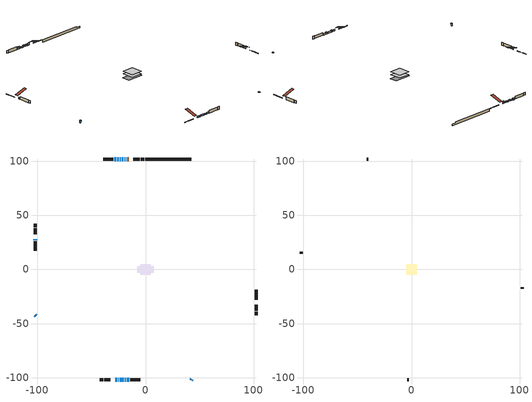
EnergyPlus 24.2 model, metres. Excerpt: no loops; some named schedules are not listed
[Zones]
conditioned space
 floor adiabatic (AdiabaticFloorConstruction): -5.07,-5.07 -5.07,5.07 5.07,5.07 5.07,-5.07 z0.31
 floor foundation (Slab1 construction): -7.43,-3.23 -7.43,3.23 7.43,3.23 7.43,-3.23 z-1.98
 wall outside (RimJoist1 construction): -1.23,102.3 -4.5,102.3 / -42.37,-102.3 -39.1,-102.3 / -102.3,42.37 -102.3,39.1 / 102.3,-42.37 102.3,-39.1 z0.31:0.61
 wall outside (RimJoist2 construction): -5.43,102.3 -11.15,102.3 / -38.17,-102.3 -32.45,-102.3 / -102.3,38.17 -102.3,32.45 / 102.3,-38.17 102.3,-32.45 z0.31:0.61
 wall outside (AdiabaticWallConstruction 1): -15.61,102.3 -16.7,102.3 z0.31:2.34
 wall outside (AdiabaticWallConstruction): -17.63,102.3 -18.22,102.3 / -25.17,-102.3 -24.58,-102.3 z0.31:1.28; -102.3,28 -102.3,27.17 / -22.73,102.3 -24,102.3 / -28,-102.3 -26.09,-102.3 / -23.65,-102.3 -20.31,-102.3 / -17.28,-102.3 -15.04,-102.3 z0.31:1.53; -19.14,102.3 -19.86,102.3 / -20.78,102.3 -21.8,102.3 z0.31:1.25; -24.92,102.3 -26.09,102.3 z0.31:0.97; -27.02,102.3 -29.05,102.3 z0.31:1.4; -19.38,-102.3 -18.21,-102.3 z0.31:1.2; 42.37,-102.3 42.88,-101.79 / -102.3,-42.37 -101.79,-42.88 z0.31:1.96
 wall outside (Wall1 construction): -29.98,102.3 -39.07,102.3 / -14.11,-102.3 -5.03,-102.3 / -102.3,26.24 -102.3,17.16 / 102.3,-27.99 102.3,-18.91 z0.31:2.75
 wall foundation (FoundationWall1 construction): -0.3,102.3,-1.98 -0.3,102.3,0.31 38.11,102.3,0.31 38.11,102.3,-0.78 42.37,102.3,-0.78 42.37,102.3,-1.98
 window (WindowConstruction 9): -17.63,102.3 -18.22,102.3 z0.31:1.28
 window (WindowConstruction 6): -102.3,27.99 -102.3,27.17 z0.31:1.53
 window (WindowConstruction 7): -19.14,102.3 -19.85,102.3 z0.31:1.25
 window (WindowConstruction 8): -20.78,102.3 -21.8,102.3 z0.31:1.25
 window (WindowConstruction 11): -22.73,102.3 -23.99,102.3 z0.31:1.53
 window (WindowConstruction 12): -24.92,102.3 -26.09,102.3 z0.31:0.97
 window (WindowConstruction 13): -27.99,-102.3 -26.09,-102.3 z0.31:1.53
 window (WindowConstruction 10): -25.17,-102.3 -24.58,-102.3 z0.31:1.28
 window (WindowConstruction): -23.65,-102.3 -20.31,-102.3 z0.31:1.53
 window (WindowConstruction 1): -27.02,102.3 -29.05,102.3 z0.31:1.4
 window (WindowConstruction 2): -19.38,-102.3 -18.21,-102.3 z0.31:1.2
 window (WindowConstruction 3): 42.37,-102.3 42.88,-101.79 z0.31:1.96
 window (WindowConstruction 4): -102.3,-42.37 -101.79,-42.88 z0.31:1.96
 window (WindowConstruction 5): -17.28,-102.3 -15.04,-102.3 z0.31:1.53
 door (Door): -15.61,102.3 -16.7,102.3 z0.31:2.34
 ceiling adiabatic (AdiabaticFloorConstruction): 5.07,-5.07 5.07,5.07 -5.07,5.07 -5.07,-5.07 z0.31
attic - vented
 floor to conditioned space (Floor1 construction Reversed): -5.07,-5.07 -5.07,5.07 5.07,5.07 5.07,-5.07 z2.75
 wall outside (Wall2 construction): -40,102.3 -41.44,102.3 / -4.1,-102.3 -2.65,-102.3 / -102.3,16.23 -102.3,14.78 / 102.3,-17.98 102.3,-16.53 z0.31:2.75
 roof outside (Roof1 construction): -14.68,102.3,2.75 -14.68,92.42,6.04 -12.08,92.42,6.04 -12.08,102.3,2.75; -28.92,-102.3,2.75 -28.92,-92.42,6.04 -31.53,-92.42,6.04 -31.53,-102.3,2.75; -102.3,28.92,2.75 -92.42,28.92,6.04 -92.42,31.53,6.04 -102.3,31.53,2.75; 102.3,-28.92,2.75 92.42,-28.92,6.04 92.42,-31.53,6.04 102.3,-31.53,2.75
shading: -18.36,102.3 -17.48,102.3 -17.48,102.91 -18.36,102.91 z1.43; -20,102.3 -18.99,102.3 -18.99,102.91 -20,102.91 z1.4; -21.95,102.3 -20.63,102.3 -20.63,103.52 -21.95,103.52 z1.4; -26.24,102.3 -24.77,102.3 -24.77,104.74 -26.24,104.74 z1.12; -24.43,-102.3 -25.32,-102.3 -25.32,-103.52 -24.43,-103.52 z1.43; -29.2,102.3 -26.87,102.3 -26.87,103.52 -29.2,103.52 z1.55; -18.06,-102.3 -19.53,-102.3 -19.53,-103.52 -18.06,-103.52 z1.35; 42.98,-101.69 42.27,-102.4 43.13,-103.26 43.84,-102.55 z2.11; -101.69,-42.98 -102.4,-42.27 -103.26,-43.13 -102.55,-43.84 z2.11
[Building]
Building 1: Terrain=Suburbs
[Site:Location]
Charlottetown AP_PE: Latitude {deg}=46.29; Longitude {deg}=-63.12; Time Zone {hr}=-4; Elevation {m}=48; Keep Site Location Information=Yes
[Site:GroundTemperature:Shallow]
1.81207, -0.126142, -0.281361, 0.638419, 4.33082, 8.00603, 11.1922, 13.2106, 13.3821, 11.7405, 8.63552, 5.07305
[Site:WaterMainsTemperature]
Calculation Method=Schedule; Temperature Schedule=mains temperature schedule
[Material] Roughness=Rough; Thermal Absorptance=0.9
Name | Thickness {m} | Conductivity {W/m-K} | Density {kg/m3} | Specific Heat {J/kg-K} | Solar Absorptance | Visible Absorptance
asphalt or fiberglass shingles | 0.00635 | 0.162714 | 1121.4 | 1465.45 | 0.4 | 0.4
ceiling stud and cavity | 0.1397 | 0.079977 | 65.682 | 1177.47 | 0.7 | 0.7
concrete 4.0 in. | 0.1016 | 1.803125 | 2242.8 | 837.4 | 0.7 | 0.7
concrete 8.0 in. | 0.2032 | 1.803125 | 2242.8 | 837.4 | 0.7 | 0.7
door material | 0.04445 | 0.053851 | 512.64 | 1214.23 | 0.7 | 0.7
exterior vertical ins | 0.00677175 | 0.029427 | 32.04 | 1214.23 | 0.7 | 0.7
floor covering | 0.0127 | 0.0433444 | 54.468 | 1339.84 | 0.6 | 0.6
floor rigid ins; wall rigid ins | 0.512978 | 0.029427 | 32.04 | 1214.23 | 0.7 | 0.7
floor stud and cavity | 0.1397 | 1.75129 | 37.0049 | 1207.88 | 0.7 | 0.7
furniture material conditioned space 1 | 0.1524 | 0.115458 | 640.8 | 1214.23 | 0.6 | 0.6
gypsum board | 0.0127 | 0.160291 | 801 | 837.4 | 0.6 | 0.6
gypsum board 1 | 0.0127 | 0.160291 | 801 | 837.4 | 0.7 | 0.7
osb sheathing 0.5 in. | 0.0127 | 0.115458 | 512.64 | 1214.23 | 0.7 | 0.7
osb sheathing 0.75 in. | 0.01905 | 0.115458 | 512.64 | 1214.23 | 0.7 | 0.7
osb sheathing 2.0 in. | 0.0508 | 0.115458 | 512.64 | 1214.23 | 0.7 | 0.7
rim joist rigid ins | 0.051816 | 0.029427 | 32.04 | 1214.23 | 0.7 | 0.7
rim joist stud and cavity | 0.0508 | 0.0407728 | 125.044 | 1163.47 | 0.6 | 0.6
rim joist stud and cavity 1 | 0.0508 | 0.177588 | 50.32683 | 1063.81 | 0.6 | 0.6
slab rigid ins | 0.000517642 | 0.029427 | 32.04 | 1214.23 | 0.7 | 0.7
wall stud and cavity | 0.1397 | 0.0917207 | 139.0536 | 1170.24 | 0.7 | 0.7
wall stud and cavity 1 | 0.0889 | 6.9971 | 50.32683 | 1063.81 | 0.6 | 0.6
wall stud and cavity 2 | 0.0889 | 0.380278 | 52.3479 | 1209.89 | 0.7 | 0.7
wall stud and cavity 3 | 0.0889 | 0.391764 | 83.0341 | 1211.67 | 0.7 | 0.7
wood siding | 0.0254 | 0.102417 | 544.68 | 1172.36 | 0.4 | 0.4
wood siding 1 | 0.00254 | 0.102417 | 544.68 | 1172.36 | 0.4 | 0.4
wood siding 2; wood siding 3; wood siding 4 | 0.0254 | 0.102417 | 544.68 | 1172.36 | 0.7 | 0.7
[WindowMaterial:SimpleGlazingSystem]
Name | U-Factor {W/m2-K} | Solar Heat Gain Coefficient
WindowMaterial | 2.14174 | 0.47
WindowMaterial 1 | 2.25019 | 0.4
WindowMaterial 10 | 3.01672 | 0.5
WindowMaterial 2 | 2.25246 | 0.4
WindowMaterial 3 | 2.96278 | 0.57
WindowMaterial 4 | 2.13606 | 0.47
WindowMaterial 5 | 2.21215 | 0.42
WindowMaterial 6 | 2.98209 | 0.53
WindowMaterial 7 | 2.95937 | 0.57
WindowMaterial 8 | 3.03659 | 0.46
WindowMaterial 9 | 2.98038 | 0.61
[Construction]
AdiabaticFloorConstruction: floor stud and cavity, floor rigid ins, osb sheathing 0.75 in., floor covering
AdiabaticWallConstruction: wood siding 3, wall rigid ins, wall stud and cavity 2, gypsum board
AdiabaticWallConstruction 1: wood siding 4, wall rigid ins, wall stud and cavity 2, gypsum board
Door: door material
Floor1 construction Reversed: gypsum board, ceiling stud and cavity
FoundationWall1 construction: concrete 8.0 in., gypsum board 1
furniture construction conditioned space 1: furniture material conditioned space 1
PartitionWallConstruction: gypsum board, wall stud and cavity 3, gypsum board
RimJoist1 construction: wood siding 2, rim joist rigid ins, osb sheathing 2.0 in., rim joist stud and cavity
RimJoist2 construction: wood siding 2, rim joist stud and cavity 1
Roof1 construction: asphalt or fiberglass shingles
Slab1 construction: slab rigid ins, concrete 4.0 in.
Wall1 construction: wood siding, osb sheathing 0.5 in., wall stud and cavity, gypsum board
Wall2 construction: wood siding 1, wall stud and cavity 1
WindowConstruction: WindowMaterial
WindowConstruction 1: WindowMaterial 1
WindowConstruction 10: WindowMaterial 9
WindowConstruction 11; WindowConstruction 12; WindowConstruction 13: WindowMaterial 10
WindowConstruction 2: WindowMaterial 2
WindowConstruction 3; WindowConstruction 4: WindowMaterial 3
WindowConstruction 5: WindowMaterial 4
WindowConstruction 6: WindowMaterial 5
WindowConstruction 7: WindowMaterial 6
WindowConstruction 8: WindowMaterial 7
WindowConstruction 9: WindowMaterial 8
[Zone] Multiplier=1; Part of Total Floor Area=Yes
Name | Volume {m3}
attic - vented | 54.9016
conditioned space | 496.1
[Space]
Name | Zone | Volume {m3}
attic - vented 1 | attic - vented | 54.9016
conditioned space 1 | conditioned space | 496.1
[ZoneInfiltration:EffectiveLeakageArea]
infil attic - vented 1: Zone or Space=attic - vented 1; Schedule=Always On Discrete; Effective Air Leakage Area {cm2}=3680.96; Stack Coefficient=0.000398425; Wind Coefficient=1.34863e-05
[ZoneMixing]
whole house fan mix: Zone or Space=attic - vented; Schedule=Always On Continuous; Design Flow Rate Calculation Method=Flow/Zone; Design Flow Rate {m3/s}=0; Source Zone or Space=conditioned space
[SurfaceProperty:ExposedFoundationPerimeter]
Slab1: Exposed Perimeter Calculation Method=TotalExposedPerimeter; Total Exposed Perimeter {m}=42.672
[InternalMass] Zone or ZoneList=conditioned space; Space or SpaceList=conditioned space 1
Name | Construction | Surface Area {m2}
furniture mass conditioned space 1 | furniture construction conditioned space 1 | 79.6001
partition wall mass | PartitionWallConstruction | 199
[Lights]
interior lighting: Zone or ZoneList or Space or SpaceList=conditioned space 1; Schedule=interior lighting schedule; Design Level Calculation Method=LightingLevel; Lighting Level {W}=343.2; Return Air Fraction=0; Fraction Radiant=0.6; Fraction Visible=0.2; Fraction Replaceable=1
[People]
occupants: Zone or ZoneList or Space or SpaceList=conditioned space 1; Number of People Schedule=occupants schedule; Number of People Calculation Method=People; Number of People=3; Fraction Radiant=0.314171; Sensible Heat Fraction=0.56303; Activity Level Schedule=occupants activity schedule; Carbon Dioxide Generation Rate {m3/s-W}=0; Enable ASHRAE 55 Comfort Warnings=No; Mean Radiant Temperature Calculation Type=EnclosureAveraged
[ElectricEquipment] Zone or ZoneList or Space or SpaceList=conditioned space 1; Design Level Calculation Method=EquipmentLevel
Name | Schedule | Design Level {W} | Fraction Latent | Fraction Radiant | Fraction Lost
clothes dryer | clothes dryer schedule | 140.772 | 0.015 | 0.081 | 0.85
clothes washer | clothes washer schedule | 32.1985 | 0.03 | 0.162 | 0.7
cooking range | cooking range schedule | 215.147 | 0.08 | 0.432 | 0.2
dishwasher | dishwasher schedule | 66.8632 | 0.3 | 0.18 | 0.4
fridge | fridge schedule | 72.9452 | 0 | 0.6 | 0
mech vent bath fan 0 | mech vent bath fan 0 schedule | 25.1 | 0 | 0 | 1
mech vent bath fan 1 | mech vent bath fan 1 schedule | 25.1 | 0 | 0 | 1
mech vent house fan | mech vent house fan schedule | 0 | 0 | 0 | 1
mech vent house fan cfis | mech vent house fan cfis schedule | 0 | 0 | 0 | 0
misc plug loads | misc plug loads schedule | 494.7 | 0.045 | 0.513 | 0.1
whole house fan | Always On Discrete | 0 | 0 | 0 | 1
[OtherEquipment] Zone or ZoneList or Space or SpaceList=conditioned space 1; Design Level Calculation Method=EquipmentLevel
Name | Fuel Type | Schedule | Design Level {W} | Fraction Latent | Fraction Radiant | Fraction Lost
clothes dryer 1 | Electricity | clothes dryer schedule | 0 | 0.015 | 0.081 | 0.85
cooking range 1 | Electricity | cooking range schedule | 0 | 0.08 | 0.432 | 0.2
general water use latent | None | general water use schedule | 62.594 | 1 | 0 | 0
general water use sensible | None | general water use schedule | -61.6891 | 0 | 0.6 | 0
mech vent house fan latent load | None | Always On Discrete | 0 | 1 | 0 | 0
mech vent house fan sensible load | None | Always On Discrete | 0 | 0 | 0 | 0
water heater energy adjustment1 | FuelOilNo2 | Always On Discrete | 0.01 | 0 | 0 | 1
[ZoneInfiltration:DesignFlowRate] Zone or ZoneList or Space or SpaceList=conditioned space 1; Schedule=Always On Discrete; Design Flow Rate Calculation Method=Flow/Zone; Design Flow Rate {m3/s}=0
infil flow; natural vent flow; whole house fan flow
[Foundation:Kiva]
Foundation Kiva 1: Initial Indoor Air Temperature {C}=18; Wall Height Above Grade {m}=0.309982; Wall Depth Below Slab {m}=0.2032; Custom Block Material Name 1=exterior vertical ins; Custom Block Depth 1 {m}=2.28999; Custom Block X Position 1 {m}=0.2159; Custom Block Z Position 1 {m}=0
[Foundation:Kiva:Settings]
Soil Conductivity {W/m-K}=0.849921; Soil Density {kg/m3}=1842.3; Soil Specific Heat {J/kg-K}=418.7; Ground Solar Absorptivity=0.9; Ground Thermal Absorptivity=0.9; Ground Surface Roughness {m}=0.03; Far-Field Width {m}=40; Deep-Ground Boundary Condition=ZeroFlux; Deep-Ground Depth {m}=40; Minimum Cell Dimension {m}=0.2; Maximum Cell Growth Coefficient=3; Simulation Timestep=Timestep
[Exterior:Lights]
exterior lighting: Schedule=exterior lighting schedule; Design Level {W}=75.6
[EnergyManagementSystem:GlobalVariable]
infil_program_Qfan
infil_program_Qinf
natural_vent_program_Qnv
natural_vent_program_Qwhf
[EnergyManagementSystem:Sensor]
Name | Output:Variable or Output:Meter Index Key | Output:Variable or Output:Meter
airflow_gain | infil flow | Infiltration Sensible Heat Gain Energy
airflow_gain_1 | natural vent flow | Infiltration Sensible Heat Gain Energy
airflow_gain_2 | whole house fan flow | Infiltration Sensible Heat Gain Energy
airflow_loss | infil flow | Infiltration Sensible Heat Loss Energy
airflow_loss_1 | natural vent flow | Infiltration Sensible Heat Loss Energy
airflow_loss_2 | whole house fan flow | Infiltration Sensible Heat Loss Energy
clg_load_cond |  | Cooling:EnergyTransfer:Zone:CONDITIONED SPACE
clg_sp_s; clg_sp_s_1 | cooling setpoint | Schedule Value
clothes_dryer_exhaust_0_sch_s | clothes dryer exhaust 0 schedule | Schedule Value
cool_season | cooling season schedule | Schedule Value
htg_load_cond |  | Heating:EnergyTransfer:Zone:CONDITIONED SPACE
htg_sp_s; htg_sp_s_1 | heating setpoint | Schedule Value
ig_ee_conv | clothes dryer | Electric Equipment Convective Heating Energy
ig_ee_conv_2 | cooking range | Electric Equipment Convective Heating Energy
ig_ee_conv_4 | fridge | Electric Equipment Convective Heating Energy
ig_ee_conv_5 | misc plug loads | Electric Equipment Convective Heating Energy
ig_ee_conv_6 | whole house fan | Electric Equipment Convective Heating Energy
ig_ee_rad | clothes dryer | Electric Equipment Radiant Heating Energy
ig_ee_rad_2 | cooking range | Electric Equipment Radiant Heating Energy
ig_ee_rad_4 | fridge | Electric Equipment Radiant Heating Energy
ig_ee_rad_5 | misc plug loads | Electric Equipment Radiant Heating Energy
ig_ee_rad_6 | whole house fan | Electric Equipment Radiant Heating Energy
ig_lgt_conv | interior lighting | Lights Convective Heating Energy
ig_lgt_rad | interior lighting | Lights Radiant Heating Energy
ig_lgt_vis | interior lighting | Lights Visible Radiation Heating Energy
ig_oe_conv | clothes dryer 1 | Other Equipment Convective Heating Energy
ig_oe_conv_1 | cooking range 1 | Other Equipment Convective Heating Energy
ig_oe_conv_2 | general water use latent | Other Equipment Convective Heating Energy
ig_oe_conv_3 | general water use sensible | Other Equipment Convective Heating Energy
ig_oe_conv_4 | water heater energy adjustment1 | Other Equipment Convective Heating Energy
ig_oe_rad | clothes dryer 1 | Other Equipment Radiant Heating Energy
ig_oe_rad_1 | cooking range 1 | Other Equipment Radiant Heating Energy
ig_oe_rad_2 | general water use latent | Other Equipment Radiant Heating Energy
ig_oe_rad_3 | general water use sensible | Other Equipment Radiant Heating Energy
ig_oe_rad_4 | water heater energy adjustment1 | Other Equipment Radiant Heating Energy
ig_ppl_conv | occupants | People Convective Heating Energy
ig_ppl_rad | occupants | People Radiant Heating Energy
im_conv | furniture mass conditioned space 1 | Surface Inside Face Convection Heat Gain Energy
im_conv_1 | partition wall mass | Surface Inside Face Convection Heat Gain Energy
im_ig | furniture mass conditioned space 1 | Surface Inside Face Internal Gains Radiation Heat Gain Energy
im_ig_1 | partition wall mass | Surface Inside Face Internal Gains Radiation Heat Gain Energy
im_lgt | furniture mass conditioned space 1 | Surface Inside Face Lights Radiation Heat Gain Energy
im_lgt_1 | partition wall mass | Surface Inside Face Lights Radiation Heat Gain Energy
im_sol | furniture mass conditioned space 1 | Surface Inside Face Solar Radiation Heat Gain Energy
im_sol_1 | partition wall mass | Surface Inside Face Solar Radiation Heat Gain Energy
im_surf | furniture mass conditioned space 1 | Surface Inside Face Net Surface Thermal Radiation Heat Gain Energy
im_surf_1 | partition wall mass | Surface Inside Face Net Surface Thermal Radiation Heat Gain Energy
mech_vent_bath_fan_0_sch_s | mech vent bath fan 0 schedule | Schedule Value
mech_vent_bath_fan_1_sch_s | mech vent bath fan 1 schedule | Schedule Value
mv_conv | mech vent bath fan 0 | Electric Equipment Convective Heating Energy
mv_conv_1 | mech vent bath fan 1 | Electric Equipment Convective Heating Energy
mv_conv_2 | mech vent house fan | Electric Equipment Convective Heating Energy
mv_conv_3 | mech vent house fan cfis | Electric Equipment Convective Heating Energy
mv_conv_4 | mech vent house fan latent load | Other Equipment Convective Heating Energy
mv_conv_5 | mech vent house fan sensible load | Other Equipment Convective Heating Energy
mv_rad | mech vent bath fan 0 | Electric Equipment Radiant Heating Energy
mv_rad_1 | mech vent bath fan 1 | Electric Equipment Radiant Heating Energy
mv_rad_2 | mech vent house fan | Electric Equipment Radiant Heating Energy
mv_rad_3 | mech vent house fan cfis | Electric Equipment Radiant Heating Energy
mv_rad_4 | mech vent house fan latent load | Other Equipment Radiant Heating Energy
mv_rad_5 | mech vent house fan sensible load | Other Equipment Radiant Heating Energy
natural_vent_s | natural vent schedule | Schedule Value
out_pb_s |  | Site Outdoor Air Barometric Pressure
out_wt_s |  | Site Outdoor Air Humidity Ratio
site_vw_s |  | Site Wind Speed
ss_back_out | Window1 | Surface Window Shortwave from Zone Back Out Window Heat Transfer Rate
ss_back_out_1 | Window10 | Surface Window Shortwave from Zone Back Out Window Heat Transfer Rate
ss_back_out_10 | Window6 | Surface Window Shortwave from Zone Back Out Window Heat Transfer Rate
ss_back_out_11 | Window7 | Surface Window Shortwave from Zone Back Out Window Heat Transfer Rate
ss_back_out_12 | Window8 | Surface Window Shortwave from Zone Back Out Window Heat Transfer Rate
ss_back_out_13 | Window9 | Surface Window Shortwave from Zone Back Out Window Heat Transfer Rate
ss_back_out_2 | Window11 | Surface Window Shortwave from Zone Back Out Window Heat Transfer Rate
ss_back_out_3 | Window12 | Surface Window Shortwave from Zone Back Out Window Heat Transfer Rate
ss_back_out_4 | Window13 | Surface Window Shortwave from Zone Back Out Window Heat Transfer Rate
ss_back_out_5 | Window15 | Surface Window Shortwave from Zone Back Out Window Heat Transfer Rate
ss_back_out_6 | Window16 | Surface Window Shortwave from Zone Back Out Window Heat Transfer Rate
ss_back_out_7 | Window2 | Surface Window Shortwave from Zone Back Out Window Heat Transfer Rate
ss_back_out_8 | Window3 | Surface Window Shortwave from Zone Back Out Window Heat Transfer Rate
ss_back_out_9 | Window4 | Surface Window Shortwave from Zone Back Out Window Heat Transfer Rate
ss_conv | Door1 | Surface Inside Face Convection Heat Gain Energy
ss_conv_1 | Window1 | Surface Inside Face Convection Heat Gain Energy
ss_conv_10 | Window4 | Surface Inside Face Convection Heat Gain Energy
ss_conv_11 | Window6 | Surface Inside Face Convection Heat Gain Energy
ss_conv_12 | Window7 | Surface Inside Face Convection Heat Gain Energy
ss_conv_13 | Window8 | Surface Inside Face Convection Heat Gain Energy
ss_conv_14 | Window9 | Surface Inside Face Convection Heat Gain Energy
ss_conv_2 | Window10 | Surface Inside Face Convection Heat Gain Energy
ss_conv_3 | Window11 | Surface Inside Face Convection Heat Gain Energy
ss_conv_4 | Window12 | Surface Inside Face Convection Heat Gain Energy
ss_conv_5 | Window13 | Surface Inside Face Convection Heat Gain Energy
ss_conv_6 | Window15 | Surface Inside Face Convection Heat Gain Energy
ss_conv_7 | Window16 | Surface Inside Face Convection Heat Gain Energy
ss_conv_8 | Window2 | Surface Inside Face Convection Heat Gain Energy
ss_conv_9 | Window3 | Surface Inside Face Convection Heat Gain Energy
ss_ig | Door1 | Surface Inside Face Internal Gains Radiation Heat Gain Energy
ss_ig_1 | Window1 | Surface Inside Face Internal Gains Radiation Heat Gain Energy
ss_ig_10 | Window4 | Surface Inside Face Internal Gains Radiation Heat Gain Energy
ss_ig_11 | Window6 | Surface Inside Face Internal Gains Radiation Heat Gain Energy
ss_ig_12 | Window7 | Surface Inside Face Internal Gains Radiation Heat Gain Energy
ss_ig_13 | Window8 | Surface Inside Face Internal Gains Radiation Heat Gain Energy
ss_ig_14 | Window9 | Surface Inside Face Internal Gains Radiation Heat Gain Energy
ss_ig_2 | Window10 | Surface Inside Face Internal Gains Radiation Heat Gain Energy
ss_ig_3 | Window11 | Surface Inside Face Internal Gains Radiation Heat Gain Energy
ss_ig_4 | Window12 | Surface Inside Face Internal Gains Radiation Heat Gain Energy
ss_ig_5 | Window13 | Surface Inside Face Internal Gains Radiation Heat Gain Energy
ss_ig_6 | Window15 | Surface Inside Face Internal Gains Radiation Heat Gain Energy
ss_ig_7 | Window16 | Surface Inside Face Internal Gains Radiation Heat Gain Energy
ss_ig_8 | Window2 | Surface Inside Face Internal Gains Radiation Heat Gain Energy
ss_ig_9 | Window3 | Surface Inside Face Internal Gains Radiation Heat Gain Energy
ss_lgt | Door1 | Surface Inside Face Lights Radiation Heat Gain Energy
ss_sol | Door1 | Surface Inside Face Solar Radiation Heat Gain Energy
ss_surf | Door1 | Surface Inside Face Net Surface Thermal Radiation Heat Gain Energy
ss_surf_1 | Window1 | Surface Inside Face Net Surface Thermal Radiation Heat Gain Energy
ss_surf_10 | Window4 | Surface Inside Face Net Surface Thermal Radiation Heat Gain Energy
ss_surf_11 | Window6 | Surface Inside Face Net Surface Thermal Radiation Heat Gain Energy
ss_surf_12 | Window7 | Surface Inside Face Net Surface Thermal Radiation Heat Gain Energy
ss_surf_13 | Window8 | Surface Inside Face Net Surface Thermal Radiation Heat Gain Energy
ss_surf_14 | Window9 | Surface Inside Face Net Surface Thermal Radiation Heat Gain Energy
ss_surf_2 | Window10 | Surface Inside Face Net Surface Thermal Radiation Heat Gain Energy
ss_surf_3 | Window11 | Surface Inside Face Net Surface Thermal Radiation Heat Gain Energy
ss_surf_4 | Window12 | Surface Inside Face Net Surface Thermal Radiation Heat Gain Energy
ss_surf_5 | Window13 | Surface Inside Face Net Surface Thermal Radiation Heat Gain Energy
ss_surf_6 | Window15 | Surface Inside Face Net Surface Thermal Radiation Heat Gain Energy
ss_surf_7 | Window16 | Surface Inside Face Net Surface Thermal Radiation Heat Gain Energy
ss_surf_8 | Window2 | Surface Inside Face Net Surface Thermal Radiation Heat Gain Energy
ss_surf_9 | Window3 | Surface Inside Face Net Surface Thermal Radiation Heat Gain Energy
ss_trans_in | Window1 | Surface Window Transmitted Solar Radiation Rate
ss_trans_in_1 | Window10 | Surface Window Transmitted Solar Radiation Rate
ss_trans_in_10 | Window6 | Surface Window Transmitted Solar Radiation Rate
ss_trans_in_11 | Window7 | Surface Window Transmitted Solar Radiation Rate
ss_trans_in_12 | Window8 | Surface Window Transmitted Solar Radiation Rate
ss_trans_in_13 | Window9 | Surface Window Transmitted Solar Radiation Rate
ss_trans_in_2 | Window11 | Surface Window Transmitted Solar Radiation Rate
ss_trans_in_3 | Window12 | Surface Window Transmitted Solar Radiation Rate
ss_trans_in_4 | Window13 | Surface Window Transmitted Solar Radiation Rate
ss_trans_in_5 | Window15 | Surface Window Transmitted Solar Radiation Rate
ss_trans_in_6 | Window16 | Surface Window Transmitted Solar Radiation Rate
ss_trans_in_7 | Window2 | Surface Window Transmitted Solar Radiation Rate
ss_trans_in_8 | Window3 | Surface Window Transmitted Solar Radiation Rate
ss_trans_in_9 | Window4 | Surface Window Transmitted Solar Radiation Rate
ss_trans_out | Window1 | Surface Inside Face Initial Transmitted Diffuse Transmitted Out Window Solar Radiation Rate
ss_trans_out_1 | Window10 | Surface Inside Face Initial Transmitted Diffuse Transmitted Out Window Solar Radiation Rate
ss_trans_out_10 | Window6 | Surface Inside Face Initial Transmitted Diffuse Transmitted Out Window Solar Radiation Rate
ss_trans_out_11 | Window7 | Surface Inside Face Initial Transmitted Diffuse Transmitted Out Window Solar Radiation Rate
ss_trans_out_12 | Window8 | Surface Inside Face Initial Transmitted Diffuse Transmitted Out Window Solar Radiation Rate
ss_trans_out_13 | Window9 | Surface Inside Face Initial Transmitted Diffuse Transmitted Out Window Solar Radiation Rate
ss_trans_out_2 | Window11 | Surface Inside Face Initial Transmitted Diffuse Transmitted Out Window Solar Radiation Rate
ss_trans_out_3 | Window12 | Surface Inside Face Initial Transmitted Diffuse Transmitted Out Window Solar Radiation Rate
ss_trans_out_4 | Window13 | Surface Inside Face Initial Transmitted Diffuse Transmitted Out Window Solar Radiation Rate
ss_trans_out_5 | Window15 | Surface Inside Face Initial Transmitted Diffuse Transmitted Out Window Solar Radiation Rate
ss_trans_out_6 | Window16 | Surface Inside Face Initial Transmitted Diffuse Transmitted Out Window Solar Radiation Rate
ss_trans_out_7 | Window2 | Surface Inside Face Initial Transmitted Diffuse Transmitted Out Window Solar Radiation Rate
ss_trans_out_8 | Window3 | Surface Inside Face Initial Transmitted Diffuse Transmitted Out Window Solar Radiation Rate
ss_trans_out_9 | Window4 | Surface Inside Face Initial Transmitted Diffuse Transmitted Out Window Solar Radiation Rate
s_conv | Floor1 | Surface Inside Face Convection Heat Gain Energy
s_conv_1 | FoundationWall1 | Surface Inside Face Convection Heat Gain Energy
